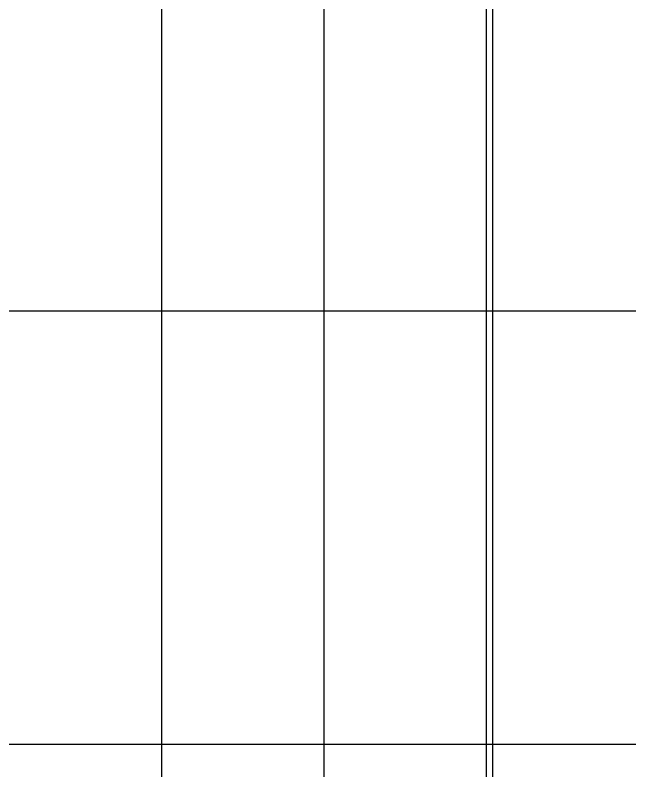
# Model space of a CAD drawing. Extents: x 0 to 2838408, y -923048 to 203859.
# Drawn here: x 2706063 to 2736331, y -520827 to -483620 of the extents above; entities that cross this region are included whole.
import ezdxf

# ---------------------------------------------------------------- set-up
doc = ezdxf.new("R2010")
doc.units = 0
doc.header["$LTSCALE"] = 1000
doc.layers.add('DOTE', color=8, linetype='Continuous')
doc.layers.add('XREF', color=8, linetype='Continuous')

# ---------------------------------------------------------------- blocks, each defined once
blk = doc.blocks.new('3F1')
at = {"layer": 'Defpoints', "color": 250}
for points in [[(2326685.8, -446413.1), (2468623.3, -446413.1), (2468623.3, -519529.9), (2326685.8, -519529.9)], [(2326685.8, -571303.4), (2468623.3, -571303.4), (2468623.3, -498186.6), (2326685.8, -498186.6)]]:
    blk.add_lwpolyline(points, close=True, dxfattribs=at)
at = {"layer": 'DOTE'}
for p, q in [((2377216.7, -467258.3), (2377216.7, -550458.3)), ((2385216.7, -467258.3), (2385216.7, -550458.3)), ((2393216.7, -467258.3), (2393216.7, -550458.3)), ((2393516.7, -467258.3), (2393516.7, -550458.3))]:
    blk.add_line(p, q, dxfattribs=at)

msp = doc.modelspace()

# ---------------------------------------------------------------- block references
at = {"layer": 'XREF'}
msp.add_blockref('3F1', (336045.8, 0), dxfattribs=at)

doc.saveas('drawing.dxf')
